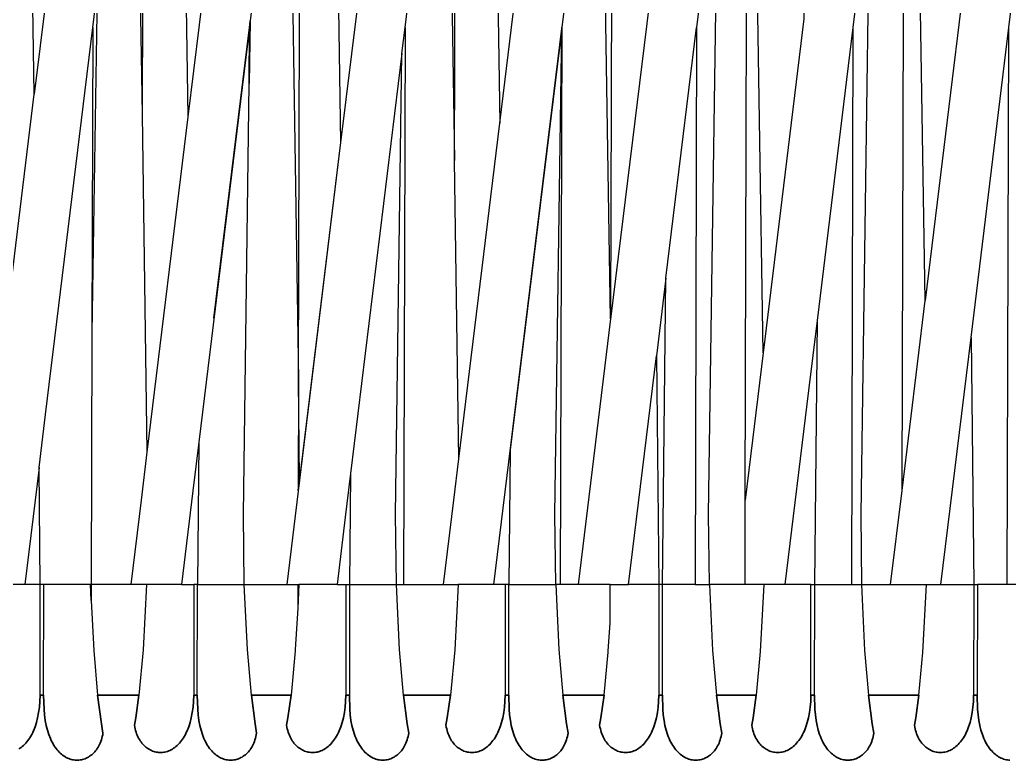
# Model space of a CAD drawing. Header units: millimetres. Extents: x 0 to 1881, y -1115 to 723.
# Drawn here: x 381.6 to 500.6, y 220.7 to 309.7 of the extents above; entities that cross this region are included whole.
import ezdxf

# ---------------------------------------------------------------- set-up
doc = ezdxf.new("R2010")
doc.units = ezdxf.units.MM
doc.layers.add('Blocks', color=7, linetype='Continuous')
doc.layers.add('Blocks$Inner', color=7, linetype='Continuous', lineweight=25, true_color=0x007f00)
doc.layers.add('Blocks$Outline', color=7, linetype='Continuous', lineweight=35, true_color=0xff3f3f)

# ---------------------------------------------------------------- blocks, each defined once
blk = doc.blocks.new('PK4 Lounge Chair Front')
at = {"layer": 'Blocks$Inner'}
for p, q in [((396.35, 298.36), (395.49, 350.75)), ((385.45, 318.16), (383.33, 300.78)), ((390.37, 308.8), (390.26, 272.08)), ((427.92, 308.8), (427.74, 241.83)), ((459.3, 278.68), (462.98, 308.8)), ((481.64, 241.83), (481.83, 308.8)), ((500.35, 241.83), (500.54, 308.8)), ((434.39, 256.97), (433.89, 292.84)), ((452.65, 273.78), (448.75, 241.83)), ((471, 269.69), (468.84, 251.99)), ((401.04, 241.83), (402.51, 241.83)), ((415.04, 241.83), (415.14, 241.83)), ((433.38, 228.54), (427.73, 228.54))]:
    blk.add_line(p, q, dxfattribs=at)
for points in [[(381.47, 222.07), (381.62, 222.16), (381.76, 222.26), (381.9, 222.37), (382.04, 222.5), (382.18, 222.63), (382.31, 222.77), (382.44, 222.92), (382.57, 223.08), (382.69, 223.25), (382.81, 223.43), (382.93, 223.63), (383.04, 223.83), (383.15, 224.04), (383.25, 224.26), (383.44, 224.74), (383.6, 225.26), (383.74, 225.83), (383.86, 226.44), (383.95, 227.09), (384.01, 227.79), (384.03, 228.54), (384.46, 228.54), (384.48, 241.83), (384.04, 241.83), (382.19, 241.83), (378.38, 241.83)], [(378.41, 260.51), (383.33, 300.78), (382.53, 353.61), (382.37, 353.71), (382.23, 353.82), (382.08, 353.93), (381.94, 354.06), (381.8, 354.2), (381.67, 354.35), (381.54, 354.5)], [(394.98, 241.83), (396.22, 251.99), (396.92, 257.74), (401.85, 298.06), (401, 353.76)], [(498.98, 355.93), (499.01, 356.13), (499.04, 356.33), (499.01, 356.13), (498.98, 355.93), (498.95, 355.75), (498.91, 355.57), (498.85, 355.37), (498.79, 355.18), (498.72, 354.99), (498.64, 354.82), (498.56, 354.66), (498.47, 354.5), (498.38, 354.35), (498.28, 354.22), (498.02, 337.77), (495.37, 316.1), (490.48, 275.98)], [(419.79, 353.69), (419.69, 353.77), (419.58, 353.85), (419.48, 353.93), (419.38, 354.02), (419.29, 354.11), (419.19, 354.21), (419.09, 354.32), (419, 354.43), (418.91, 354.55), (418.82, 354.67), (418.91, 354.55), (419.09, 354.32), (419.19, 354.21), (419.29, 354.11), (420.18, 294.99), (415.24, 254.56), (415.11, 266.41), (415.07, 253.15), (415.24, 254.56)], [(468.81, 241.83), (468.84, 251.99), (469.12, 354.07), (468.98, 354.21), (468.84, 354.37), (468.71, 354.53), (468.59, 354.71), (465.58, 330.1)], [(438.18, 353.92), (438.32, 353.81), (438.46, 353.71), (439.31, 297.32), (441.32, 313.77)], [(476.03, 353.55), (475.93, 353.62), (475.82, 353.69), (475.71, 353.76), (475.61, 353.84), (475.51, 353.93), (475.41, 354.01), (475.31, 354.11), (475.22, 354.21), (475.9, 309.84), (471, 269.69), (469.66, 353.64), (469.52, 353.74), (469.38, 353.84), (469.25, 353.95), (469.12, 354.07)], [(486.31, 241.83), (487.69, 253.15), (487.97, 353.96), (487.82, 354.09), (487.68, 354.24), (487.55, 354.39), (487.42, 354.55), (483.79, 324.83)], [(487.69, 253.15), (490.48, 275.98), (489.24, 353.23), (489.2, 353.24), (489.12, 353.26), (489.03, 353.29), (488.95, 353.32), (488.87, 353.35), (488.72, 353.43), (488.56, 353.52), (488.41, 353.62), (488.26, 353.72), (488.11, 353.84), (487.97, 353.96)], [(396.92, 257.74), (396.35, 298.36), (396.5, 353.14), (396.35, 353.14), (396.21, 353.16), (396.06, 353.18), (395.92, 353.21), (395.79, 353.25), (395.49, 350.75), (390.89, 313.12), (390.26, 272.08), (390.18, 241.83), (390.11, 241.83)], [(401.85, 298.06), (403.88, 314.71)], [(416.07, 353.28), (416.19, 353.32), (416.3, 353.37), (416.19, 353.32), (416.07, 353.28), (415.95, 353.24), (415.84, 353.21), (415.71, 353.19), (415.59, 353.17), (415.47, 353.16), (415.35, 353.15), (415.26, 353.15), (415.17, 353.15), (415.08, 353.16), (414.99, 353.17), (414.82, 353.19), (414.64, 353.23), (413.85, 346.75), (415.11, 266.41), (415.35, 353.15), (415.26, 353.15), (415.17, 353.15), (414.99, 353.17)], [(419.75, 241.83), (420.81, 241.83), (421.25, 241.83), (426.88, 241.83), (426.78, 250.26), (427.54, 305.69), (427.92, 308.8), (432.96, 350.03), (433.89, 292.84), (434.06, 353.14), (433.88, 353.14), (433.7, 353.15), (433.52, 353.17), (433.43, 353.19), (433.34, 353.21), (433.3, 353.21)], [(452.69, 274.08), (452.65, 273.78), (451.48, 347.37), (452.19, 353.17), (451.48, 347.37), (446.77, 308.8), (446.59, 241.83)], [(460.12, 334.96), (457.55, 313.91), (452.69, 274.08), (452.9, 353.17), (452.73, 353.15), (452.55, 353.14), (452.46, 353.14), (452.37, 353.15), (452.28, 353.16), (452.19, 353.17), (452.18, 353.17)], [(413.85, 346.75), (409.31, 309.63), (409.19, 302.08), (409.21, 308.8), (403.13, 258.95), (402.96, 241.83), (408.59, 241.83), (409.03, 241.83), (413.69, 241.83)], [(492.36, 241.83), (495.99, 271.56), (497.2, 281.43), (500.54, 308.8), (503.49, 332.95)], [(502.38, 241.83), (500.35, 241.83), (496.75, 241.83), (496.73, 228.54), (496.78, 226.86), (496.83, 226.16), (496.92, 225.5), (497.04, 224.89), (497.18, 224.33), (497.35, 223.81), (497.44, 223.56), (497.53, 223.33), (497.64, 223.11), (497.74, 222.9), (497.85, 222.69), (497.97, 222.5), (498.09, 222.32), (498.21, 222.15), (498.34, 221.99), (498.47, 221.84), (498.6, 221.7), (498.74, 221.56), (498.88, 221.44), (499.02, 221.33), (499.17, 221.23), (499.31, 221.14), (499.46, 221.05), (499.61, 220.98), (499.76, 220.92), (499.91, 220.86), (500.06, 220.82), (500.21, 220.78), (500.36, 220.75), (500.52, 220.73), (500.67, 220.72)], [(471.08, 241.83), (470.65, 233.79), (470.15, 228.54), (469.77, 225.81), (469.61, 224.92), (469.65, 224.7), (469.7, 224.49), (469.75, 224.29), (469.81, 224.1), (469.88, 223.91), (469.95, 223.73), (470.03, 223.55), (470.11, 223.38), (470.21, 223.22), (470.3, 223.07), (470.4, 222.92), (470.51, 222.79), (470.62, 222.66), (470.73, 222.53), (470.85, 222.42), (470.98, 222.31), (471.1, 222.21), (471.23, 222.12), (471.36, 222.04), (471.5, 221.96), (471.64, 221.89), (471.78, 221.83), (471.92, 221.78), (472.07, 221.74), (472.22, 221.71), (472.36, 221.68), (472.51, 221.66), (472.66, 221.66), (472.82, 221.66), (472.97, 221.67), (473.12, 221.68), (473.27, 221.71), (473.42, 221.75), (473.58, 221.79), (473.73, 221.85), (473.88, 221.91), (474.03, 221.99), (474.17, 222.07), (474.32, 222.16), (474.46, 222.26), (474.6, 222.37), (474.74, 222.5), (474.88, 222.63), (475.01, 222.77), (475.14, 222.92), (475.27, 223.08), (475.39, 223.25), (475.51, 223.43), (475.63, 223.63), (475.74, 223.83), (475.85, 224.04), (475.95, 224.26), (476.14, 224.74), (476.3, 225.26), (476.45, 225.83), (476.56, 226.44), (476.65, 227.09), (476.71, 227.79), (476.74, 228.54), (477.16, 228.54), (477.19, 241.83), (477.53, 273.57), (481.83, 308.8), (483.79, 324.83), (482.72, 250.26), (482.81, 241.83), (483.19, 233.9), (483.66, 228.54)], [(383.91, 255.91), (384.69, 262.3), (390.37, 308.8), (390.89, 313.12)], [(422.11, 310.81), (420.18, 294.99), (413.69, 241.83), (415.04, 241.83), (415.03, 239.01), (414.73, 234.04), (414.72, 233.89), (414.21, 228.54), (409.44, 228.54), (408.96, 234.05), (408.59, 241.83), (408.49, 250.26), (409.19, 302.08)], [(404.95, 273.87), (409.21, 308.8), (409.31, 309.63)], [(438.59, 241.83), (446.76, 308.68), (446.77, 308.8)], [(452.6, 241.83), (448.75, 241.83), (446.59, 241.83), (446.05, 241.83), (445.95, 250.26), (446.76, 308.68), (440.57, 258.04), (440.42, 241.83), (446.05, 241.83), (446.41, 234.05), (446.9, 228.54), (451.86, 228.54)], [(427.54, 305.69), (421.38, 255.18), (421.25, 241.83), (421.23, 228.54), (421.28, 226.86), (421.33, 226.16), (421.42, 225.5), (421.54, 224.89), (421.68, 224.33), (421.85, 223.81), (421.94, 223.56), (422.04, 223.33), (422.14, 223.11), (422.24, 222.9), (422.35, 222.69), (422.47, 222.5), (422.59, 222.32), (422.71, 222.15), (422.84, 221.99), (422.97, 221.84), (423.1, 221.7), (423.24, 221.56), (423.38, 221.44), (423.52, 221.33), (423.67, 221.23), (423.81, 221.14), (423.96, 221.05), (424.11, 220.98), (424.26, 220.92), (424.41, 220.86), (424.56, 220.82), (424.71, 220.78), (424.86, 220.75), (425.02, 220.73), (425.17, 220.72), (425.32, 220.72), (425.47, 220.73), (425.62, 220.75), (425.77, 220.77), (425.92, 220.81), (426.06, 220.85), (426.2, 220.9), (426.34, 220.96), (426.48, 221.03), (426.62, 221.1), (426.75, 221.19), (426.88, 221.28), (427.01, 221.38), (427.13, 221.49), (427.25, 221.6), (427.37, 221.72), (427.48, 221.85), (427.58, 221.99), (427.68, 222.14), (427.78, 222.29), (427.87, 222.45), (427.95, 222.62), (428.03, 222.79), (428.11, 222.98), (428.17, 223.16), (428.23, 223.36), (428.29, 223.56), (428.33, 223.77), (428.37, 223.99), (428.18, 225.11), (427.73, 228.54), (427.25, 234.05), (426.88, 241.83), (427.74, 241.83), (432.54, 241.83), (433.78, 251.99), (434.39, 256.97), (439.31, 297.32)], [(462.8, 241.83), (458.9, 241.83), (458.45, 241.83), (454.81, 241.83), (458.16, 269.33), (458.45, 241.83), (458.44, 228.54), (458.87, 228.54), (458.9, 241.83), (459.3, 278.68), (458.16, 269.33)], [(473.65, 241.83), (476.5, 265.18), (477.53, 273.57)], [(495.99, 271.56), (496.31, 241.83), (496.75, 241.83)], [(403.13, 258.95), (402.41, 253.12), (401.04, 241.83), (396.85, 241.83), (396.44, 233.99), (395.92, 228.54), (395.54, 225.81), (395.39, 224.92), (395.43, 224.7), (395.47, 224.49), (395.53, 224.29), (395.59, 224.1), (395.65, 223.91), (395.73, 223.73), (395.81, 223.55), (395.89, 223.38), (395.98, 223.22), (396.08, 223.07), (396.18, 222.92), (396.28, 222.79), (396.39, 222.66), (396.51, 222.53), (396.63, 222.42), (396.75, 222.31), (396.88, 222.21), (397.01, 222.12), (397.14, 222.04), (397.28, 221.96), (397.42, 221.89), (397.56, 221.83), (397.7, 221.78), (397.84, 221.74), (397.99, 221.71), (398.14, 221.68), (398.29, 221.66), (398.44, 221.66), (398.59, 221.66), (398.74, 221.67), (398.9, 221.68), (399.05, 221.71), (399.2, 221.75), (399.35, 221.79), (399.5, 221.85), (399.65, 221.91), (399.8, 221.99), (399.95, 222.07), (400.09, 222.16), (400.24, 222.26), (400.38, 222.37), (400.52, 222.5), (400.66, 222.63), (400.79, 222.77), (400.92, 222.92), (401.05, 223.08), (401.17, 223.25), (401.29, 223.43), (401.41, 223.63), (401.52, 223.83), (401.62, 224.04), (401.73, 224.26), (401.91, 224.74), (402.08, 225.26), (402.22, 225.83), (402.34, 226.44), (402.43, 227.09), (402.48, 227.79), (402.51, 228.54)], [(384.03, 228.54), (384.04, 241.83), (383.91, 255.91), (382.19, 241.83)], [(421.38, 255.18), (420.74, 249.95), (419.75, 241.83), (415.14, 241.83), (415.03, 239.01)], [(396.85, 241.83), (396.19, 241.83), (394.98, 241.83), (390.18, 241.83), (390.18, 239.92), (390.11, 241.83), (384.48, 241.83)], [(420.81, 241.83), (420.8, 228.54), (421.23, 228.54)], [(432.54, 241.83), (433.75, 241.83), (434.31, 241.83)], [(439.97, 241.83), (438.59, 241.83), (434.31, 241.83), (433.9, 234), (433.38, 228.54), (433, 225.81), (432.84, 224.92), (432.88, 224.7), (432.93, 224.49), (432.98, 224.29), (433.04, 224.1), (433.11, 223.91), (433.18, 223.73), (433.26, 223.55), (433.35, 223.38), (433.44, 223.22), (433.53, 223.07), (433.63, 222.92), (433.74, 222.79), (433.85, 222.66), (433.97, 222.53), (434.08, 222.42), (434.21, 222.31), (434.33, 222.21), (434.46, 222.12), (434.6, 222.04), (434.73, 221.96), (434.87, 221.89), (435.01, 221.83), (435.16, 221.78), (435.3, 221.74), (435.45, 221.71), (435.6, 221.68), (435.75, 221.66), (435.9, 221.66), (436.05, 221.66), (436.2, 221.67), (436.35, 221.68), (436.5, 221.71), (436.66, 221.75), (436.81, 221.79), (436.96, 221.85), (437.11, 221.91), (437.26, 221.99), (437.4, 222.07), (437.55, 222.16), (437.69, 222.26), (437.84, 222.37), (437.97, 222.5), (438.11, 222.63), (438.24, 222.77), (438.38, 222.92), (438.5, 223.08), (438.63, 223.25), (438.75, 223.43), (438.86, 223.63), (438.97, 223.83), (439.08, 224.04), (439.18, 224.26), (439.37, 224.74), (439.54, 225.26), (439.68, 225.83), (439.79, 226.44), (439.88, 227.09), (439.94, 227.79), (439.97, 228.54)], [(458.44, 228.54), (458.42, 227.79), (458.36, 227.09), (458.27, 226.44), (458.15, 225.83), (458.01, 225.26), (457.85, 224.74), (457.66, 224.26), (457.56, 224.04), (457.45, 223.83), (457.34, 223.63), (457.22, 223.43), (457.1, 223.25), (456.98, 223.08), (456.85, 222.92), (456.72, 222.77), (456.59, 222.63), (456.45, 222.5), (456.31, 222.37), (456.17, 222.26), (456.03, 222.16), (455.88, 222.07), (455.74, 221.99), (455.59, 221.91), (455.44, 221.85), (455.29, 221.79), (455.13, 221.75), (454.98, 221.71), (454.83, 221.68), (454.68, 221.67), (454.53, 221.66), (454.37, 221.66), (454.22, 221.66), (454.07, 221.68), (453.93, 221.71), (453.78, 221.74), (453.63, 221.78), (453.49, 221.83), (453.35, 221.89), (453.21, 221.96), (453.07, 222.04), (452.94, 222.12), (452.81, 222.21), (452.68, 222.31), (452.56, 222.42), (452.44, 222.53), (452.33, 222.66), (452.22, 222.79), (452.11, 222.92), (452.01, 223.07), (451.91, 223.22), (451.82, 223.38), (451.74, 223.55), (451.66, 223.73), (451.59, 223.91), (451.52, 224.1), (451.46, 224.29), (451.41, 224.49), (451.36, 224.7), (451.32, 224.92), (451.48, 225.81), (451.86, 228.54), (452.35, 233.73), (452.37, 233.89), (452.58, 237.2), (452.6, 241.83), (452.79, 241.83), (454.81, 241.83)], [(476.74, 241.83), (473.65, 241.83), (471.08, 241.83), (468.81, 241.83), (467.6, 241.83), (464.52, 241.83), (464.9, 233.9), (465.37, 228.54), (470.15, 228.54)], [(476.74, 228.54), (476.74, 241.83), (477.19, 241.83), (481.64, 241.83), (482.81, 241.83), (486.31, 241.83), (487.66, 241.83), (490.64, 241.83)], [(477.16, 228.54), (477.21, 226.86), (477.27, 226.16), (477.36, 225.5), (477.47, 224.89), (477.61, 224.33), (477.78, 223.81), (477.87, 223.56), (477.97, 223.33), (478.07, 223.11), (478.18, 222.9), (478.29, 222.69), (478.4, 222.5), (478.52, 222.32), (478.65, 222.15), (478.77, 221.99), (478.9, 221.84), (479.04, 221.7), (479.17, 221.56), (479.31, 221.44), (479.46, 221.33), (479.6, 221.23), (479.74, 221.14), (479.89, 221.05), (480.04, 220.98), (480.19, 220.92), (480.34, 220.86), (480.49, 220.82), (480.64, 220.78), (480.8, 220.75), (480.95, 220.73), (481.1, 220.72), (481.25, 220.72), (481.4, 220.73), (481.55, 220.75), (481.7, 220.77), (481.85, 220.81), (481.99, 220.85), (482.14, 220.9), (482.28, 220.96), (482.42, 221.03), (482.55, 221.1), (482.69, 221.19), (482.82, 221.28), (482.94, 221.38), (483.07, 221.49), (483.18, 221.6), (483.3, 221.72), (483.41, 221.85), (483.52, 221.99), (483.62, 222.14), (483.71, 222.29), (483.8, 222.45), (483.89, 222.62), (483.97, 222.79), (484.04, 222.98), (484.11, 223.16), (484.17, 223.36), (484.22, 223.56), (484.27, 223.77), (484.31, 223.99), (484.11, 225.11), (483.66, 228.54), (489.71, 228.54), (490.21, 233.69), (490.64, 241.83), (492.36, 241.83), (496.31, 241.83), (496.3, 228.54), (496.73, 228.54)], [(390.18, 239.92), (390.49, 233.9), (390.96, 228.54), (395.92, 228.54)], [(384.46, 228.54), (384.51, 226.86), (384.57, 226.16), (384.65, 225.5), (384.77, 224.89), (384.91, 224.33), (385.08, 223.81), (385.27, 223.33), (385.37, 223.11), (385.48, 222.9), (385.59, 222.69), (385.7, 222.5), (385.82, 222.32), (385.95, 222.15), (386.07, 221.99), (386.2, 221.84), (386.34, 221.7), (386.47, 221.56), (386.61, 221.44), (386.75, 221.33), (386.9, 221.23), (387.04, 221.14), (387.19, 221.05), (387.34, 220.98), (387.49, 220.92), (387.64, 220.86), (387.79, 220.82), (387.94, 220.78), (388.1, 220.75), (388.25, 220.73), (388.4, 220.72), (388.55, 220.72), (388.7, 220.73), (388.85, 220.75), (389, 220.77), (389.15, 220.81), (389.29, 220.85), (389.44, 220.9), (389.58, 220.96), (389.72, 221.03), (389.85, 221.1), (389.98, 221.19), (390.11, 221.28), (390.24, 221.38), (390.36, 221.49), (390.48, 221.6), (390.6, 221.72), (390.71, 221.85), (390.81, 221.99), (390.91, 222.14), (391.01, 222.29), (391.1, 222.45), (391.19, 222.62), (391.27, 222.79), (391.34, 222.98), (391.41, 223.16), (391.47, 223.36), (391.52, 223.56), (391.57, 223.77), (391.6, 223.99), (391.41, 225.11), (390.96, 228.54)], [(402.94, 228.54), (402.99, 226.86), (403.04, 226.16), (403.13, 225.5), (403.25, 224.89), (403.39, 224.33), (403.56, 223.81), (403.65, 223.56), (403.74, 223.33), (403.85, 223.11), (403.95, 222.9), (404.06, 222.69), (404.18, 222.5), (404.3, 222.32), (404.42, 222.15), (404.55, 221.99), (404.68, 221.84), (404.81, 221.7), (404.95, 221.56), (405.09, 221.44), (405.23, 221.33), (405.38, 221.23), (405.52, 221.14), (405.67, 221.05), (405.82, 220.98), (405.97, 220.92), (406.12, 220.86), (406.27, 220.82), (406.42, 220.78), (406.57, 220.75), (406.73, 220.73), (406.88, 220.72), (407.03, 220.72), (407.18, 220.73), (407.33, 220.75), (407.48, 220.77), (407.62, 220.81), (407.77, 220.85), (407.91, 220.9), (408.05, 220.96), (408.19, 221.03), (408.33, 221.1), (408.46, 221.19), (408.59, 221.28), (408.72, 221.38), (408.84, 221.49), (408.96, 221.6), (409.08, 221.72), (409.19, 221.85), (409.29, 221.99), (409.39, 222.14), (409.49, 222.29), (409.58, 222.45), (409.66, 222.62), (409.74, 222.79), (409.82, 222.98), (409.88, 223.16), (409.94, 223.36), (410, 223.56), (410.04, 223.77), (410.08, 223.99), (409.89, 225.11), (409.44, 228.54)], [(414.21, 228.54), (413.84, 225.81), (413.68, 224.92), (413.72, 224.7), (413.76, 224.49), (413.82, 224.29), (413.88, 224.1), (413.94, 223.91), (414.02, 223.73), (414.1, 223.55), (414.18, 223.38), (414.27, 223.22), (414.37, 223.07), (414.47, 222.92), (414.57, 222.79), (414.69, 222.66), (414.8, 222.53), (414.92, 222.42), (415.04, 222.31), (415.17, 222.21), (415.3, 222.12), (415.43, 222.04), (415.57, 221.96), (415.71, 221.89), (415.85, 221.83), (415.99, 221.78), (416.14, 221.74), (416.28, 221.71), (416.43, 221.68), (416.58, 221.66), (416.73, 221.66), (416.88, 221.66), (417.03, 221.67), (417.19, 221.68), (417.34, 221.71), (417.49, 221.75), (417.64, 221.79), (417.79, 221.85), (417.94, 221.91), (418.09, 221.99), (418.24, 222.07), (418.39, 222.16), (418.53, 222.26), (418.67, 222.37), (418.81, 222.5), (418.95, 222.63), (419.08, 222.77), (419.21, 222.92), (419.34, 223.08), (419.46, 223.25), (419.58, 223.43), (419.7, 223.63), (419.81, 223.83), (419.91, 224.04), (420.02, 224.26), (420.2, 224.74), (420.37, 225.26), (420.51, 225.83), (420.63, 226.44), (420.72, 227.09), (420.77, 227.79), (420.8, 228.54)], [(440.4, 228.54), (440.44, 226.86), (440.5, 226.16), (440.59, 225.5), (440.7, 224.89), (440.85, 224.33), (441.01, 223.81), (441.1, 223.56), (441.2, 223.33), (441.3, 223.11), (441.41, 222.9), (441.52, 222.69), (441.64, 222.5), (441.76, 222.32), (441.88, 222.15), (442.01, 221.99), (442.14, 221.84), (442.27, 221.7), (442.41, 221.56), (442.55, 221.44), (442.69, 221.33), (442.83, 221.23), (442.98, 221.14), (443.12, 221.05), (443.27, 220.98), (443.42, 220.92), (443.57, 220.86), (443.72, 220.82), (443.88, 220.78), (444.03, 220.75), (444.18, 220.73), (444.33, 220.72), (444.48, 220.72), (444.64, 220.73), (444.78, 220.75), (444.93, 220.77), (445.08, 220.81), (445.23, 220.85), (445.37, 220.9), (445.51, 220.96), (445.65, 221.03), (445.78, 221.1), (445.92, 221.19), (446.05, 221.28), (446.17, 221.38), (446.3, 221.49), (446.42, 221.6), (446.53, 221.72), (446.64, 221.85), (446.75, 221.99), (446.85, 222.14), (446.94, 222.29), (447.03, 222.45), (447.12, 222.62), (447.2, 222.79), (447.27, 222.98), (447.34, 223.16), (447.4, 223.36), (447.45, 223.56), (447.5, 223.77), (447.54, 223.99), (447.34, 225.11), (446.9, 228.54)], [(458.87, 228.54), (458.92, 226.86), (458.98, 226.16), (459.07, 225.5), (459.18, 224.89), (459.32, 224.33), (459.49, 223.81), (459.58, 223.56), (459.68, 223.33), (459.78, 223.11), (459.89, 222.9), (460, 222.69), (460.11, 222.5), (460.23, 222.32), (460.36, 222.15), (460.48, 221.99), (460.61, 221.84), (460.75, 221.7), (460.88, 221.56), (461.02, 221.44), (461.16, 221.33), (461.31, 221.23), (461.45, 221.14), (461.6, 221.05), (461.75, 220.98), (461.9, 220.92), (462.05, 220.86), (462.2, 220.82), (462.35, 220.78), (462.51, 220.75), (462.66, 220.73), (462.81, 220.72), (462.96, 220.72), (463.11, 220.73), (463.26, 220.75), (463.41, 220.77), (463.56, 220.81), (463.7, 220.85), (463.85, 220.9), (463.99, 220.96), (464.13, 221.03), (464.26, 221.1), (464.4, 221.19), (464.53, 221.28), (464.65, 221.38), (464.77, 221.49), (464.89, 221.6), (465.01, 221.72), (465.12, 221.85), (465.23, 221.99), (465.33, 222.14), (465.42, 222.29), (465.51, 222.45), (465.6, 222.62), (465.68, 222.79), (465.75, 222.98), (465.82, 223.16), (465.88, 223.36), (465.93, 223.56), (465.98, 223.77), (466.02, 223.99), (465.82, 225.11), (465.37, 228.54)], [(489.71, 228.54), (489.34, 225.81), (489.18, 224.92), (489.22, 224.7), (489.26, 224.49), (489.32, 224.29), (489.38, 224.1), (489.44, 223.91), (489.52, 223.73), (489.6, 223.55), (489.68, 223.38), (489.77, 223.22), (489.87, 223.07), (489.97, 222.92), (490.07, 222.79), (490.18, 222.66), (490.3, 222.53), (490.42, 222.42), (490.54, 222.31), (490.67, 222.21), (490.8, 222.12), (490.93, 222.04), (491.07, 221.96), (491.21, 221.89), (491.35, 221.83), (491.49, 221.78), (491.64, 221.74), (491.78, 221.71), (491.93, 221.68), (492.08, 221.66), (492.23, 221.66), (492.38, 221.66), (492.53, 221.67), (492.69, 221.68), (492.84, 221.71), (492.99, 221.75), (493.14, 221.79), (493.29, 221.85), (493.44, 221.91), (493.59, 221.99), (493.74, 222.07), (493.88, 222.16), (494.03, 222.26), (494.17, 222.37), (494.31, 222.5), (494.45, 222.63), (494.58, 222.77), (494.71, 222.92), (494.84, 223.08), (494.96, 223.25), (495.08, 223.43), (495.2, 223.63), (495.31, 223.83), (495.41, 224.04), (495.52, 224.26), (495.7, 224.74), (495.87, 225.26), (496.01, 225.83), (496.13, 226.44), (496.22, 227.09), (496.27, 227.79), (496.3, 228.54)]]:
    blk.add_lwpolyline(points, dxfattribs=at)
for points in [[(462.8, 241.83), (464.52, 241.83), (464.43, 250.26), (465.58, 330.1), (462.98, 308.8)], [(402.94, 228.54), (402.96, 241.83), (402.51, 241.83), (402.51, 228.54)], [(440.4, 228.54), (440.42, 241.83), (439.97, 241.83), (439.97, 228.54)]]:
    blk.add_lwpolyline(points, close=True, dxfattribs=at)
at = {"layer": 'Blocks$Outline'}
for points in [[(381.47, 222.07), (381.62, 222.16), (381.76, 222.26), (381.9, 222.37), (382.04, 222.5), (382.18, 222.63), (382.31, 222.77), (382.44, 222.92), (382.57, 223.08), (382.69, 223.25), (382.81, 223.43), (382.93, 223.63), (383.04, 223.83), (383.15, 224.04), (383.25, 224.26), (383.44, 224.74), (383.6, 225.26), (383.74, 225.83), (383.86, 226.44), (383.95, 227.09), (384.01, 227.79), (384.03, 228.54), (384.46, 228.54)], [(384.46, 228.54), (384.51, 226.86), (384.57, 226.16), (384.65, 225.5), (384.77, 224.89), (384.91, 224.33), (385.08, 223.81), (385.27, 223.33), (385.37, 223.11), (385.48, 222.9), (385.59, 222.69), (385.7, 222.5), (385.82, 222.32), (385.95, 222.15), (386.07, 221.99), (386.2, 221.84), (386.34, 221.7), (386.47, 221.56), (386.61, 221.44), (386.75, 221.33), (386.9, 221.23), (387.04, 221.14), (387.19, 221.05), (387.34, 220.98), (387.49, 220.92), (387.64, 220.86), (387.79, 220.82), (387.94, 220.78), (388.1, 220.75), (388.25, 220.73), (388.4, 220.72), (388.55, 220.72), (388.7, 220.73), (388.85, 220.75), (389, 220.77), (389.15, 220.81), (389.29, 220.85), (389.44, 220.9), (389.58, 220.96), (389.72, 221.03), (389.85, 221.1), (389.98, 221.19), (390.11, 221.28), (390.24, 221.38), (390.36, 221.49), (390.48, 221.6), (390.6, 221.72), (390.71, 221.85), (390.81, 221.99), (390.91, 222.14), (391.01, 222.29), (391.1, 222.45), (391.19, 222.62), (391.27, 222.79), (391.34, 222.98), (391.41, 223.16), (391.47, 223.36), (391.52, 223.56), (391.57, 223.77), (391.6, 223.99), (391.41, 225.11), (390.96, 228.54)], [(390.96, 228.54), (395.92, 228.54)], [(395.92, 228.54), (395.54, 225.81), (395.39, 224.92), (395.43, 224.7), (395.47, 224.49), (395.53, 224.29), (395.59, 224.1), (395.65, 223.91), (395.73, 223.73), (395.81, 223.55), (395.89, 223.38), (395.98, 223.22), (396.08, 223.07), (396.18, 222.92), (396.28, 222.79), (396.39, 222.66), (396.51, 222.53), (396.63, 222.42), (396.75, 222.31), (396.88, 222.21), (397.01, 222.12), (397.14, 222.04), (397.28, 221.96), (397.42, 221.89), (397.56, 221.83), (397.7, 221.78), (397.84, 221.74), (397.99, 221.71), (398.14, 221.68), (398.29, 221.66), (398.44, 221.66), (398.59, 221.66), (398.74, 221.67), (398.9, 221.68), (399.05, 221.71), (399.2, 221.75), (399.35, 221.79), (399.5, 221.85), (399.65, 221.91), (399.8, 221.99), (399.95, 222.07), (400.09, 222.16), (400.24, 222.26), (400.38, 222.37), (400.52, 222.5), (400.66, 222.63), (400.79, 222.77), (400.92, 222.92), (401.05, 223.08), (401.17, 223.25), (401.29, 223.43), (401.41, 223.63), (401.52, 223.83), (401.62, 224.04), (401.73, 224.26), (401.91, 224.74), (402.08, 225.26), (402.22, 225.83), (402.34, 226.44), (402.43, 227.09), (402.48, 227.79), (402.51, 228.54)], [(402.51, 228.54), (402.94, 228.54)], [(402.94, 228.54), (402.99, 226.86), (403.04, 226.16), (403.13, 225.5), (403.25, 224.89), (403.39, 224.33), (403.56, 223.81), (403.65, 223.56), (403.74, 223.33), (403.85, 223.11), (403.95, 222.9), (404.06, 222.69), (404.18, 222.5), (404.3, 222.32), (404.42, 222.15), (404.55, 221.99), (404.68, 221.84), (404.81, 221.7), (404.95, 221.56), (405.09, 221.44), (405.23, 221.33), (405.38, 221.23), (405.52, 221.14), (405.67, 221.05), (405.82, 220.98), (405.97, 220.92), (406.12, 220.86), (406.27, 220.82), (406.42, 220.78), (406.57, 220.75), (406.73, 220.73), (406.88, 220.72), (407.03, 220.72), (407.18, 220.73), (407.33, 220.75), (407.48, 220.77), (407.62, 220.81), (407.77, 220.85), (407.91, 220.9), (408.05, 220.96), (408.19, 221.03), (408.33, 221.1), (408.46, 221.19), (408.59, 221.28), (408.72, 221.38), (408.84, 221.49), (408.96, 221.6), (409.08, 221.72), (409.19, 221.85), (409.29, 221.99), (409.39, 222.14), (409.49, 222.29), (409.58, 222.45), (409.66, 222.62), (409.74, 222.79), (409.82, 222.98), (409.88, 223.16), (409.94, 223.36), (410, 223.56), (410.04, 223.77), (410.08, 223.99), (409.89, 225.11), (409.44, 228.54)], [(409.44, 228.54), (414.21, 228.54)], [(414.21, 228.54), (413.84, 225.81), (413.68, 224.92), (413.72, 224.7), (413.76, 224.49), (413.82, 224.29), (413.88, 224.1), (413.94, 223.91), (414.02, 223.73), (414.1, 223.55), (414.18, 223.38), (414.27, 223.22), (414.37, 223.07), (414.47, 222.92), (414.57, 222.79), (414.69, 222.66), (414.8, 222.53), (414.92, 222.42), (415.04, 222.31), (415.17, 222.21), (415.3, 222.12), (415.43, 222.04), (415.57, 221.96), (415.71, 221.89), (415.85, 221.83), (415.99, 221.78), (416.14, 221.74), (416.28, 221.71), (416.43, 221.68), (416.58, 221.66), (416.73, 221.66), (416.88, 221.66), (417.03, 221.67), (417.19, 221.68), (417.34, 221.71), (417.49, 221.75), (417.64, 221.79), (417.79, 221.85), (417.94, 221.91), (418.09, 221.99), (418.24, 222.07), (418.39, 222.16), (418.53, 222.26), (418.67, 222.37), (418.81, 222.5), (418.95, 222.63), (419.08, 222.77), (419.21, 222.92), (419.34, 223.08), (419.46, 223.25), (419.58, 223.43), (419.7, 223.63), (419.81, 223.83), (419.91, 224.04), (420.02, 224.26), (420.2, 224.74), (420.37, 225.26), (420.51, 225.83), (420.63, 226.44), (420.72, 227.09), (420.77, 227.79), (420.8, 228.54)], [(420.8, 228.54), (421.23, 228.54)], [(421.23, 228.54), (421.28, 226.86), (421.33, 226.16), (421.42, 225.5), (421.54, 224.89), (421.68, 224.33), (421.85, 223.81), (421.94, 223.56), (422.04, 223.33), (422.14, 223.11), (422.24, 222.9), (422.35, 222.69), (422.47, 222.5), (422.59, 222.32), (422.71, 222.15), (422.84, 221.99), (422.97, 221.84), (423.1, 221.7), (423.24, 221.56), (423.38, 221.44), (423.52, 221.33), (423.67, 221.23), (423.81, 221.14), (423.96, 221.05), (424.11, 220.98), (424.26, 220.92), (424.41, 220.86), (424.56, 220.82), (424.71, 220.78), (424.86, 220.75), (425.02, 220.73), (425.17, 220.72), (425.32, 220.72), (425.47, 220.73), (425.62, 220.75), (425.77, 220.77), (425.92, 220.81), (426.06, 220.85), (426.2, 220.9), (426.34, 220.96), (426.48, 221.03), (426.62, 221.1), (426.75, 221.19), (426.88, 221.28), (427.01, 221.38), (427.13, 221.49), (427.25, 221.6), (427.37, 221.72), (427.48, 221.85), (427.58, 221.99), (427.68, 222.14), (427.78, 222.29), (427.87, 222.45), (427.95, 222.62), (428.03, 222.79), (428.11, 222.98), (428.17, 223.16), (428.23, 223.36), (428.29, 223.56), (428.33, 223.77), (428.37, 223.99), (428.18, 225.11), (427.73, 228.54)], [(427.73, 228.54), (433.38, 228.54)], [(433.38, 228.54), (433, 225.81), (432.84, 224.92), (432.88, 224.7), (432.93, 224.49), (432.98, 224.29), (433.04, 224.1), (433.11, 223.91), (433.18, 223.73), (433.26, 223.55), (433.35, 223.38), (433.44, 223.22), (433.53, 223.07), (433.63, 222.92), (433.74, 222.79), (433.85, 222.66), (433.97, 222.53), (434.08, 222.42), (434.21, 222.31), (434.33, 222.21), (434.46, 222.12), (434.6, 222.04), (434.73, 221.96), (434.87, 221.89), (435.01, 221.83), (435.16, 221.78), (435.3, 221.74), (435.45, 221.71), (435.6, 221.68), (435.75, 221.66), (435.9, 221.66), (436.05, 221.66), (436.2, 221.67), (436.35, 221.68), (436.5, 221.71), (436.66, 221.75), (436.81, 221.79), (436.96, 221.85), (437.11, 221.91), (437.26, 221.99), (437.4, 222.07), (437.55, 222.16), (437.69, 222.26), (437.84, 222.37), (437.97, 222.5), (438.11, 222.63), (438.24, 222.77), (438.38, 222.92), (438.5, 223.08), (438.63, 223.25), (438.75, 223.43), (438.86, 223.63), (438.97, 223.83), (439.08, 224.04), (439.18, 224.26), (439.37, 224.74), (439.54, 225.26), (439.68, 225.83), (439.79, 226.44), (439.88, 227.09), (439.94, 227.79), (439.97, 228.54)], [(439.97, 228.54), (440.4, 228.54)], [(440.4, 228.54), (440.44, 226.86), (440.5, 226.16), (440.59, 225.5), (440.7, 224.89), (440.85, 224.33), (441.01, 223.81), (441.1, 223.56), (441.2, 223.33), (441.3, 223.11), (441.41, 222.9), (441.52, 222.69), (441.64, 222.5), (441.76, 222.32), (441.88, 222.15), (442.01, 221.99), (442.14, 221.84), (442.27, 221.7), (442.41, 221.56), (442.55, 221.44), (442.69, 221.33), (442.83, 221.23), (442.98, 221.14), (443.12, 221.05), (443.27, 220.98), (443.42, 220.92), (443.57, 220.86), (443.72, 220.82), (443.88, 220.78), (444.03, 220.75), (444.18, 220.73), (444.33, 220.72), (444.48, 220.72), (444.64, 220.73), (444.78, 220.75), (444.93, 220.77), (445.08, 220.81), (445.23, 220.85), (445.37, 220.9), (445.51, 220.96), (445.65, 221.03), (445.78, 221.1), (445.92, 221.19), (446.05, 221.28), (446.17, 221.38), (446.3, 221.49), (446.42, 221.6), (446.53, 221.72), (446.64, 221.85), (446.75, 221.99), (446.85, 222.14), (446.94, 222.29), (447.03, 222.45), (447.12, 222.62), (447.2, 222.79), (447.27, 222.98), (447.34, 223.16), (447.4, 223.36), (447.45, 223.56), (447.5, 223.77), (447.54, 223.99), (447.34, 225.11), (446.9, 228.54)], [(446.9, 228.54), (451.86, 228.54)], [(451.86, 228.54), (451.48, 225.81), (451.32, 224.92), (451.36, 224.7), (451.41, 224.49), (451.46, 224.29), (451.52, 224.1), (451.59, 223.91), (451.66, 223.73), (451.74, 223.55), (451.82, 223.38), (451.91, 223.22), (452.01, 223.07), (452.11, 222.92), (452.22, 222.79), (452.33, 222.66), (452.44, 222.53), (452.56, 222.42), (452.68, 222.31), (452.81, 222.21), (452.94, 222.12), (453.07, 222.04), (453.21, 221.96), (453.35, 221.89), (453.49, 221.83), (453.63, 221.78), (453.78, 221.74), (453.93, 221.71), (454.07, 221.68), (454.22, 221.66), (454.37, 221.66), (454.53, 221.66), (454.68, 221.67), (454.83, 221.68), (454.98, 221.71), (455.13, 221.75), (455.29, 221.79), (455.44, 221.85), (455.59, 221.91), (455.74, 221.99), (455.88, 222.07), (456.03, 222.16), (456.17, 222.26), (456.31, 222.37), (456.45, 222.5), (456.59, 222.63), (456.72, 222.77), (456.85, 222.92), (456.98, 223.08), (457.1, 223.25), (457.22, 223.43), (457.34, 223.63), (457.45, 223.83), (457.56, 224.04), (457.66, 224.26), (457.85, 224.74), (458.01, 225.26), (458.15, 225.83), (458.27, 226.44), (458.36, 227.09), (458.42, 227.79), (458.44, 228.54)], [(458.44, 228.54), (458.87, 228.54)], [(458.87, 228.54), (458.92, 226.86), (458.98, 226.16), (459.07, 225.5), (459.18, 224.89), (459.32, 224.33), (459.49, 223.81), (459.58, 223.56), (459.68, 223.33), (459.78, 223.11), (459.89, 222.9), (460, 222.69), (460.11, 222.5), (460.23, 222.32), (460.36, 222.15), (460.48, 221.99), (460.61, 221.84), (460.75, 221.7), (460.88, 221.56), (461.02, 221.44), (461.16, 221.33), (461.31, 221.23), (461.45, 221.14), (461.6, 221.05), (461.75, 220.98), (461.9, 220.92), (462.05, 220.86), (462.2, 220.82), (462.35, 220.78), (462.51, 220.75), (462.66, 220.73), (462.81, 220.72), (462.96, 220.72), (463.11, 220.73), (463.26, 220.75), (463.41, 220.77), (463.56, 220.81), (463.7, 220.85), (463.85, 220.9), (463.99, 220.96), (464.13, 221.03), (464.26, 221.1), (464.4, 221.19), (464.53, 221.28), (464.65, 221.38), (464.77, 221.49), (464.89, 221.6), (465.01, 221.72), (465.12, 221.85), (465.23, 221.99), (465.33, 222.14), (465.42, 222.29), (465.51, 222.45), (465.6, 222.62), (465.68, 222.79), (465.75, 222.98), (465.82, 223.16), (465.88, 223.36), (465.93, 223.56), (465.98, 223.77), (466.02, 223.99), (465.82, 225.11), (465.37, 228.54)], [(465.37, 228.54), (470.15, 228.54)], [(470.15, 228.54), (469.77, 225.81), (469.61, 224.92), (469.65, 224.7), (469.7, 224.49), (469.75, 224.29), (469.81, 224.1), (469.88, 223.91), (469.95, 223.73), (470.03, 223.55), (470.11, 223.38), (470.21, 223.22), (470.3, 223.07), (470.4, 222.92), (470.51, 222.79), (470.62, 222.66), (470.73, 222.53), (470.85, 222.42), (470.98, 222.31), (471.1, 222.21), (471.23, 222.12), (471.36, 222.04), (471.5, 221.96), (471.64, 221.89), (471.78, 221.83), (471.92, 221.78), (472.07, 221.74), (472.22, 221.71), (472.36, 221.68), (472.51, 221.66), (472.66, 221.66), (472.82, 221.66), (472.97, 221.67), (473.12, 221.68), (473.27, 221.71), (473.42, 221.75), (473.58, 221.79), (473.73, 221.85), (473.88, 221.91), (474.03, 221.99), (474.17, 222.07), (474.32, 222.16), (474.46, 222.26), (474.6, 222.37), (474.74, 222.5), (474.88, 222.63), (475.01, 222.77), (475.14, 222.92), (475.27, 223.08), (475.39, 223.25), (475.51, 223.43), (475.63, 223.63), (475.74, 223.83), (475.85, 224.04), (475.95, 224.26), (476.14, 224.74), (476.3, 225.26), (476.45, 225.83), (476.56, 226.44), (476.65, 227.09), (476.71, 227.79), (476.74, 228.54), (477.16, 228.54)], [(477.16, 228.54), (477.21, 226.86), (477.27, 226.16), (477.36, 225.5), (477.47, 224.89), (477.61, 224.33), (477.78, 223.81), (477.87, 223.56), (477.97, 223.33), (478.07, 223.11), (478.18, 222.9), (478.29, 222.69), (478.4, 222.5), (478.52, 222.32), (478.65, 222.15), (478.77, 221.99), (478.9, 221.84), (479.04, 221.7), (479.17, 221.56), (479.31, 221.44), (479.46, 221.33), (479.6, 221.23), (479.74, 221.14), (479.89, 221.05), (480.04, 220.98), (480.19, 220.92), (480.34, 220.86), (480.49, 220.82), (480.64, 220.78), (480.8, 220.75), (480.95, 220.73), (481.1, 220.72), (481.25, 220.72), (481.4, 220.73), (481.55, 220.75), (481.7, 220.77), (481.85, 220.81), (481.99, 220.85), (482.14, 220.9), (482.28, 220.96), (482.42, 221.03), (482.55, 221.1), (482.69, 221.19), (482.82, 221.28), (482.94, 221.38), (483.07, 221.49), (483.18, 221.6), (483.3, 221.72), (483.41, 221.85), (483.52, 221.99), (483.62, 222.14), (483.71, 222.29), (483.8, 222.45), (483.89, 222.62), (483.97, 222.79), (484.04, 222.98), (484.11, 223.16), (484.17, 223.36), (484.22, 223.56), (484.27, 223.77), (484.31, 223.99), (484.11, 225.11), (483.66, 228.54), (489.71, 228.54)], [(489.71, 228.54), (489.34, 225.81), (489.18, 224.92), (489.22, 224.7), (489.26, 224.49), (489.32, 224.29), (489.38, 224.1), (489.44, 223.91), (489.52, 223.73), (489.6, 223.55), (489.68, 223.38), (489.77, 223.22), (489.87, 223.07), (489.97, 222.92), (490.07, 222.79), (490.18, 222.66), (490.3, 222.53), (490.42, 222.42), (490.54, 222.31), (490.67, 222.21), (490.8, 222.12), (490.93, 222.04), (491.07, 221.96), (491.21, 221.89), (491.35, 221.83), (491.49, 221.78), (491.64, 221.74), (491.78, 221.71), (491.93, 221.68), (492.08, 221.66), (492.23, 221.66), (492.38, 221.66), (492.53, 221.67), (492.69, 221.68), (492.84, 221.71), (492.99, 221.75), (493.14, 221.79), (493.29, 221.85), (493.44, 221.91), (493.59, 221.99), (493.74, 222.07), (493.88, 222.16), (494.03, 222.26), (494.17, 222.37), (494.31, 222.5), (494.45, 222.63), (494.58, 222.77), (494.71, 222.92), (494.84, 223.08), (494.96, 223.25), (495.08, 223.43), (495.2, 223.63), (495.31, 223.83), (495.41, 224.04), (495.52, 224.26), (495.7, 224.74), (495.87, 225.26), (496.01, 225.83), (496.13, 226.44), (496.22, 227.09), (496.27, 227.79), (496.3, 228.54)], [(496.3, 228.54), (496.73, 228.54)], [(496.73, 228.54), (496.78, 226.86), (496.83, 226.16), (496.92, 225.5), (497.04, 224.89), (497.18, 224.33), (497.35, 223.81), (497.44, 223.56), (497.53, 223.33), (497.64, 223.11), (497.74, 222.9), (497.85, 222.69), (497.97, 222.5), (498.09, 222.32), (498.21, 222.15), (498.34, 221.99), (498.47, 221.84), (498.6, 221.7), (498.74, 221.56), (498.88, 221.44), (499.02, 221.33), (499.17, 221.23), (499.31, 221.14), (499.46, 221.05), (499.61, 220.98), (499.76, 220.92), (499.91, 220.86), (500.06, 220.82), (500.21, 220.78), (500.36, 220.75), (500.52, 220.73), (500.67, 220.72)]]:
    blk.add_lwpolyline(points, dxfattribs=at)

msp = doc.modelspace()

# ---------------------------------------------------------------- block references
at = {"layer": 'Blocks'}
msp.add_blockref('PK4 Lounge Chair Front', (0, 0), dxfattribs=at)

doc.saveas('drawing.dxf')
